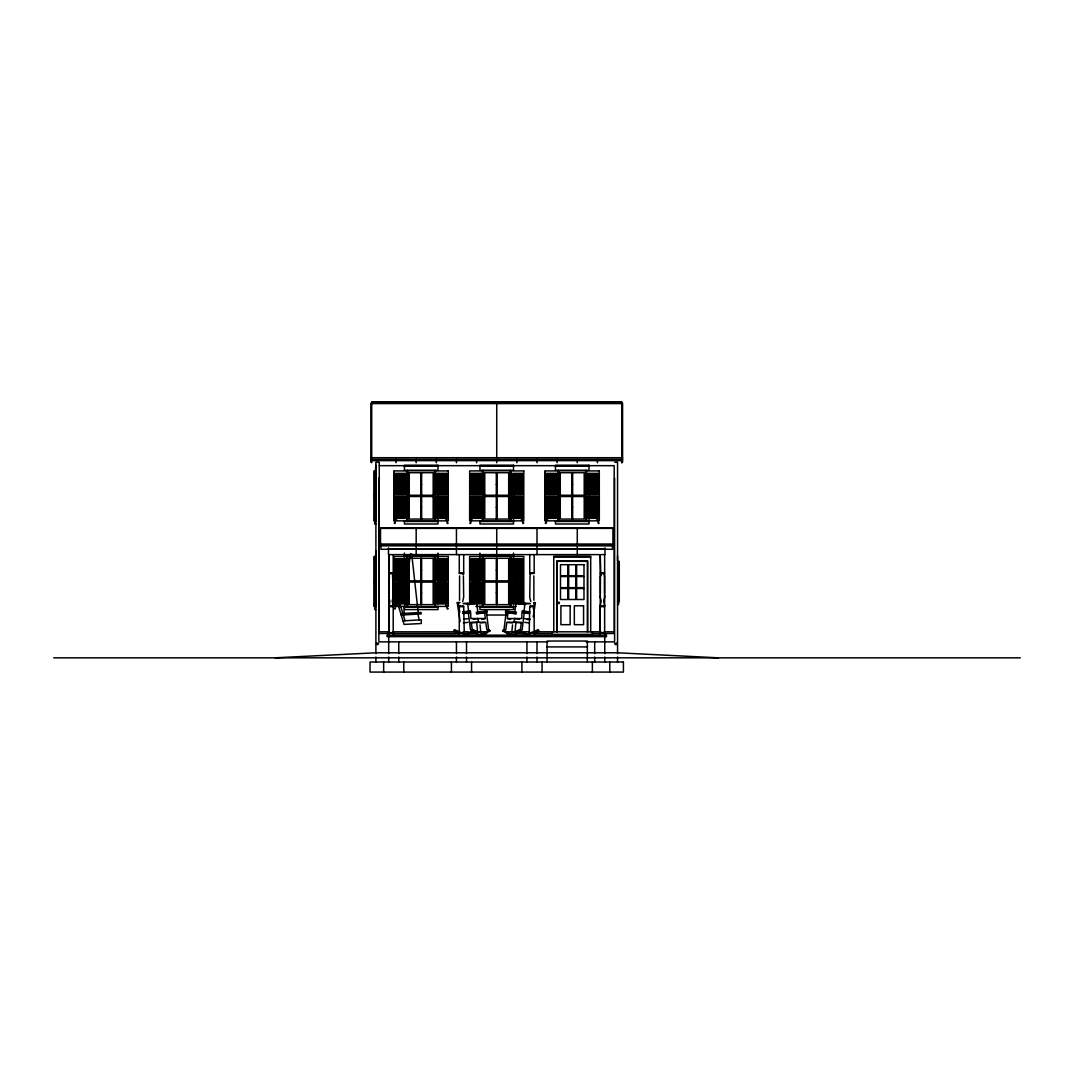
<?xml version="1.0" encoding="UTF-8"?>
<svg xmlns="http://www.w3.org/2000/svg" width="1074" height="1074" viewBox="0 0 1074 1074"><rect width="100%" height="100%" fill="white"/><g stroke="black" fill="none" stroke-linecap="round" stroke-linejoin="round"><path stroke-width="1.5" d="M374.692 605.494L374.678 609.186M374.692 519.91L374.678 523.602M374.692 521.32L375.9 521.481M374.692 606.904L375.739 607.065M618.745 601.87L617.55 602.031M516.5 612.207L505.599 611.2L505.545 612.663L507.935 612.73L507.29 618.517L521.83 618.517L521.897 612.663L523.709 612.663L523.776 611.2L521.951 611.2L529.522 612.032M393.205 632.653L393.836 635.164L393.836 633.069L388.17 633.069L388.801 632.653L388.157 633.485L388.694 632.653L388.17 635.164L388.707 632.653L393.299 632.653L393.205 635.164L393.205 554.614M599.628 633.485L600.151 632.653L599.614 635.164L600.138 632.653L604.756 632.653L604.649 635.164L604.649 554.614M388.788 596.849L389.419 573.717M600.245 596.849L600.379 594.634M511.774 632.438L512.567 624.893M514.929 632.331L515.896 623.148M403.77 613.442L410.349 553.822M506.123 612.73L503.961 629.834A2.792 1.396 90 0 0 503.29 629.888L502.659 630.921L507.438 633.606A49.672 24.836 -90 0 0 511.976 634.331L513.036 634.237M524.287 612.73L522.125 629.834A2.792 1.396 -90 0 0 521.454 629.888L520.823 630.921L525.602 633.606A49.672 24.836 90 0 0 530.14 634.331M445.75 519.91C448.086 517.265 445.791 525.696 448.261 523.051M445.75 605.494C448.086 602.85 445.791 611.281 448.261 608.636M521.266 519.91C523.736 517.265 521.44 525.696 523.776 523.051M596.782 519.91C599.117 517.265 596.822 525.696 599.292 523.051M393.191 597.117L392.211 600.984L393.124 605.642M604.662 597.117L603.669 600.984L604.595 605.642M517.99 602.474L516.178 602.474L514.674 612.207L505.599 611.2M519.037 602.689L518.89 603.682L530.516 603.682M523.763 612.207L525.119 603.36L526.153 603.682M533.348 608.958L534.342 602.474L535.389 602.689L533.214 616.852M529.75 606.327L529.133 635.164L529.657 632.653L535.711 631.888M529.133 635.164L529.657 632.653L529.75 635.164M521.185 631.888L513.788 634.331A49.672 24.836 -90 0 1 509.251 633.606L504.471 630.921L505.102 629.888A2.792 1.396 90 0 1 505.773 629.834L506.874 622.235L521.414 622.235L520.299 629.834A2.792 1.396 -90 0 0 519.641 629.888L518.997 630.921L523.79 633.606A49.672 24.836 90 0 0 528.327 634.331L529.375 634.237M459.444 633.902L453.859 630.988L454.329 629.673A4.148 2.067 90 0 1 454.745 629.713L459.551 631.995M459.578 575.892L459.551 600.285M530.059 575.892L529.75 597.117L530.744 601.561M600.406 576.107L601.145 575.677L600.447 574.375M600.312 605.642L601.239 600.984L600.245 597.117M393.071 594.634L393.191 596.849M604.528 594.634L604.662 596.849M600.379 593.412L600.406 576.335M374.907 521.481L374.853 523.937L375.9 523.991M374.907 607.065L374.853 609.522L375.9 609.576M393.124 605.843L388.788 606.273L388.801 635.164L388.707 632.653M604.595 605.843L600.245 606.273L600.232 635.164L600.138 632.653M393.071 593.412L392.56 573.503M533.066 631.995L537.873 629.713A4.148 2.067 -90 0 1 538.289 629.673L538.745 630.988L534.651 633.405M471.432 631.888L478.829 634.331A49.672 24.836 90 0 0 483.354 633.606L488.146 630.921L487.502 629.888A2.792 1.396 -90 0 0 486.844 629.834L485.743 622.235L471.204 622.235L472.305 629.834A2.792 1.396 90 0 1 472.976 629.888L473.607 630.921L471.795 630.921L467.015 633.606A49.672 24.836 -90 0 1 463.995 634.278M473.607 630.921L468.828 633.606A49.672 24.836 -90 0 1 464.29 634.331L463.23 634.237M486.495 612.73L488.657 629.834A2.792 1.396 -90 0 1 489.328 629.888L489.959 630.921L485.179 633.606A49.672 24.836 90 0 1 480.642 634.331M459.283 632.653L458.652 635.164L459.189 632.653L463.78 632.653L464.317 635.164L463.686 606.327M529.75 632.653L529.133 633.069L534.785 633.069L534.785 635.164L534.167 632.653M600.232 632.653L599.614 633.069L605.266 633.069L605.28 635.164L604.756 632.653M517.95 632.734L519.373 631.888M396.668 519.91C394.185 517.265 396.481 525.696 394.145 523.051M472.184 519.91C469.7 517.265 471.996 525.696 469.66 523.051M396.668 605.494C394.185 602.85 396.481 611.281 394.145 608.636M547.7 519.91C545.216 517.265 547.512 525.696 545.176 523.051M604.501 576.335L604.528 593.412M514.996 633.902L516.487 633.405M466.465 603.682L467.499 603.36L468.855 612.207M391.835 573.395L393.205 573.073L388.801 573.073L390.157 573.395M462.317 573.395L463.686 573.073L459.283 573.073L460.639 573.395M390.157 606.327L388.801 606.635L393.205 606.635L391.835 606.327M532.798 573.395L534.167 573.073L529.75 573.073L531.12 573.395M460.639 606.327L459.283 606.635L463.686 606.635L462.317 606.327M603.279 573.395L604.649 573.073L600.232 573.073L601.601 573.395M531.12 606.327L529.75 606.635L534.167 606.635L532.798 606.327M601.601 606.327L600.232 606.635L604.649 606.635L603.279 606.327M513.439 632.304L519.709 629.713A4.148 2.067 90 0 1 520.125 629.673L520.581 630.988M460.128 621.577L457.229 602.689L460.088 602.474M475.393 602.689L476.44 602.474L477.93 612.207L487.005 611.2L487.072 612.663L484.683 612.73L485.327 618.517L470.788 618.517L470.721 612.663L468.895 612.663L468.841 611.2L470.667 611.2L463.095 612.032M398.105 604.944L400.159 604.622M463.686 619.161L467.928 618.651M473.191 619.107L478.064 618.517L478.467 622.235L470.962 623.001M481.85 619.161L484.683 618.825M462.8 611.871L468.841 611.2M462.907 613.375L469.11 612.892L463.27 613.536M476.118 612.207L487.005 611.2M463.324 622.853L467.928 622.383M479.957 623.001L484.562 622.544M401.22 615.066L421.142 613.925L421.035 612.462L400.763 613.576M403.005 620.893L421.29 619.779L421.29 623.538L404.093 624.41L397.796 603.95L399.89 603.736L402.884 613.469M275.212 657.825L375.9 652.791L617.55 652.791L718.238 657.825M371.711 402.428L621.739 402.428M371.711 403.582L621.739 403.582M370.866 457.712L622.584 457.712M370.866 459.39L622.584 459.39M371.711 460.652L621.739 460.652L621.698 462.693M376.491 462.29L378.666 462.29M614.784 462.29L616.959 462.29M375.9 465.257L375.484 470.291M379.256 465.673L614.194 465.673L614.194 631.807L604.125 631.807M404.428 466.103L437.991 466.103M479.944 466.103L513.506 466.103M555.459 466.103L589.022 466.103M394.118 470.922L406.737 470.922L406.737 520.85L394.118 520.85L394.118 470.922L394.171 520.85M545.149 470.922L557.768 470.922L557.768 520.85L545.149 520.85L545.149 470.922L545.203 520.85M374.464 473.446L375.256 473.446M395.608 473.674L405.247 473.674M437.172 473.674L446.811 473.674M471.124 473.674L480.763 473.674M512.687 473.674L522.326 473.674M546.639 473.674L556.278 473.674M588.203 473.674L597.842 473.674M395.608 474.936L405.247 474.936M437.172 474.936L446.811 474.936M471.124 474.936L480.763 474.936M512.687 474.936L522.326 474.936M546.639 474.936L556.278 474.936M588.203 474.936L597.842 474.936M395.608 476.198L405.247 476.198M437.172 476.198L446.811 476.198M471.124 476.198L480.763 476.198M512.687 476.198L522.326 476.198M546.639 476.198L556.278 476.198M588.203 476.198L597.842 476.198M395.608 477.447L405.247 477.447M437.172 477.447L446.811 477.447M471.124 477.447L480.763 477.447M512.687 477.447L522.326 477.447M546.639 477.447L556.278 477.447M588.203 477.447L597.842 477.447M395.608 478.709L405.247 478.709M437.172 478.709L446.811 478.709M471.124 478.709L480.763 478.709M512.687 478.709L522.326 478.709M546.639 478.709L556.278 478.709M588.203 478.709L597.842 478.709M395.608 479.971L405.247 479.971M437.172 479.971L446.811 479.971M471.124 479.971L480.763 479.971M512.687 479.971L522.326 479.971M546.639 479.971L556.278 479.971M588.203 479.971L597.842 479.971M395.608 481.233L405.247 481.233M437.172 481.233L446.811 481.233M471.124 481.233L480.763 481.233M512.687 481.233L522.326 481.233M546.639 481.233L556.278 481.233M588.203 481.233L597.842 481.233M395.608 482.481L405.247 482.481M437.172 482.481L446.811 482.481M471.124 482.481L480.763 482.481M512.687 482.481L522.326 482.481M546.639 482.481L556.278 482.481M588.203 482.481L597.842 482.481M395.608 483.743L405.247 483.743M437.172 483.743L446.811 483.743M471.124 483.743L480.763 483.743M512.687 483.743L522.326 483.743M546.639 483.743L556.278 483.743M588.203 483.743L597.842 483.743M420.793 484.455L421.626 484.455M496.309 484.455L497.141 484.455M571.824 484.455L572.657 484.455M395.608 485.005L405.247 485.005M437.172 485.005L446.811 485.005M471.124 485.005L480.763 485.005M512.687 485.005L522.326 485.005M546.639 485.005L556.278 485.005M588.203 485.005L597.842 485.005M395.608 486.267L405.247 486.267M437.172 486.267L446.811 486.267M471.124 486.267L480.763 486.267M512.687 486.267L522.326 486.267M546.639 486.267L556.278 486.267M588.203 486.267L597.842 486.267M395.608 487.515L405.247 487.515M437.172 487.515L446.811 487.515M471.124 487.515L480.763 487.515M512.687 487.515L522.326 487.515M546.639 487.515L556.278 487.515M588.203 487.515L597.842 487.515M395.608 488.777L405.247 488.777M437.172 488.777L446.811 488.777M471.124 488.777L480.763 488.777M512.687 488.777L522.326 488.777M546.639 488.777L556.278 488.777M588.203 488.777L597.842 488.777M395.608 490.039L405.247 490.039M437.172 490.039L446.811 490.039M471.124 490.039L480.763 490.039M512.687 490.039L522.326 490.039M546.639 490.039L556.278 490.039M588.203 490.039L597.842 490.039M395.608 491.301L405.247 491.301M437.172 491.301L446.811 491.301M471.124 491.301L480.763 491.301M512.687 491.301L522.326 491.301M546.639 491.301L556.278 491.301M588.203 491.301L597.842 491.301M395.608 492.55L405.247 492.55M437.172 492.55L446.811 492.55M471.124 492.55L480.763 492.55M512.687 492.55L522.326 492.55M546.639 492.55L556.278 492.55M588.203 492.55L597.842 492.55M395.608 493.812L405.247 493.812M437.172 493.812L446.811 493.812M471.124 493.812L480.763 493.812M512.687 493.812L522.326 493.812M546.639 493.812L556.278 493.812M588.203 493.812L597.842 493.812M374.464 495.047L375.256 495.047M434.634 495.262L409.248 495.262L409.248 472.708L433.171 472.708L433.171 495.262M483.3 495.262L510.15 495.262M558.816 495.262L584.202 495.262L584.202 472.708L560.279 472.708L560.279 495.262M407.784 496.51L434.634 496.51M483.3 496.51L510.15 496.51M558.816 496.51L585.666 496.51M374.464 496.725L375.256 496.725M395.608 496.98L405.247 496.98M437.172 496.98L446.811 496.98M471.124 496.98L480.763 496.98M512.687 496.98L522.326 496.98M546.639 496.98L556.278 496.98M588.203 496.98L597.842 496.98M395.608 498.242L405.247 498.242M437.172 498.242L446.811 498.242M471.124 498.242L480.763 498.242M512.687 498.242L522.326 498.242M546.639 498.242L556.278 498.242M588.203 498.242L597.842 498.242M395.608 499.504L405.247 499.504M437.172 499.504L446.811 499.504M471.124 499.504L480.763 499.504M512.687 499.504L522.326 499.504M546.639 499.504L556.278 499.504M588.203 499.504L597.842 499.504M395.608 500.752L405.247 500.752M437.172 500.752L446.811 500.752M471.124 500.752L480.763 500.752M512.687 500.752L522.326 500.752M546.639 500.752L556.278 500.752M588.203 500.752L597.842 500.752M395.608 502.014L405.247 502.014M437.172 502.014L446.811 502.014M471.124 502.014L480.763 502.014M512.687 502.014L522.326 502.014M546.639 502.014L556.278 502.014M588.203 502.014L597.842 502.014M395.608 503.276L405.247 503.276M437.172 503.276L446.811 503.276M471.124 503.276L480.763 503.276M512.687 503.276L522.326 503.276M546.639 503.276L556.278 503.276M588.203 503.276L597.842 503.276M395.608 504.538L405.247 504.538M437.172 504.538L446.811 504.538M471.124 504.538L480.763 504.538M512.687 504.538L522.326 504.538M546.639 504.538L556.278 504.538M588.203 504.538L597.842 504.538M395.608 505.787L405.247 505.787M437.172 505.787L446.811 505.787M471.124 505.787L480.763 505.787M512.687 505.787L522.326 505.787M546.639 505.787L556.278 505.787M588.203 505.787L597.842 505.787M395.608 507.049L405.247 507.049M437.172 507.049L446.811 507.049M471.124 507.049L480.763 507.049M512.687 507.049L522.326 507.049M546.639 507.049L556.278 507.049M588.203 507.049L597.842 507.049M420.793 507.317L421.626 507.317M496.309 507.317L497.141 507.317M571.824 507.317L572.657 507.317M395.608 508.311L405.247 508.311M437.172 508.311L446.811 508.311M471.124 508.311L480.763 508.311M512.687 508.311L522.326 508.311M546.639 508.311L556.278 508.311M588.203 508.311L597.842 508.311M395.608 509.573L405.247 509.573M437.172 509.573L446.811 509.573M471.124 509.573L480.763 509.573M512.687 509.573L522.326 509.573M546.639 509.573L556.278 509.573M588.203 509.573L597.842 509.573M395.608 510.821L405.247 510.821M437.172 510.821L446.811 510.821M471.124 510.821L480.763 510.821M512.687 510.821L522.326 510.821M546.639 510.821L556.278 510.821M588.203 510.821L597.842 510.821M395.608 512.083L405.247 512.083M437.172 512.083L446.811 512.083M471.124 512.083L480.763 512.083M512.687 512.083L522.326 512.083M546.639 512.083L556.278 512.083M588.203 512.083L597.842 512.083M395.608 513.345L405.247 513.345M437.172 513.345L446.811 513.345M471.124 513.345L480.763 513.345M512.687 513.345L522.326 513.345M546.639 513.345L556.278 513.345M588.203 513.345L597.842 513.345M395.608 514.607L405.247 514.607M437.172 514.607L446.811 514.607M471.124 514.607L480.763 514.607M512.687 514.607L522.326 514.607M546.639 514.607L556.278 514.607M588.203 514.607L597.842 514.607M395.608 515.856L405.247 515.856M437.172 515.856L446.811 515.856M471.124 515.856L480.763 515.856M512.687 515.856L522.326 515.856M546.639 515.856L556.278 515.856M588.203 515.856L597.842 515.856M395.608 517.118L405.247 517.118M437.172 517.118L446.811 517.118M471.124 517.118L480.763 517.118M512.687 517.118L522.326 517.118M546.639 517.118L556.278 517.118M588.203 517.118L597.842 517.118M374.464 518.326L375.256 518.326M482.253 520.85L469.633 520.85L469.687 470.922L482.253 470.922L482.199 520.85M404.428 521.481L437.991 521.481M479.944 521.481L513.506 521.481M555.459 521.481L589.022 521.481M380.934 528.368L612.516 528.368M380.505 544.182L612.932 544.182M380.505 544.599L612.932 544.599M388.479 549.109L604.957 549.109M375.9 550.841L375.9 555.876M404.428 555.876L437.991 555.876M479.944 555.876L513.506 555.876M617.55 555.876L617.55 560.91M394.118 556.507L406.737 556.507L406.737 606.434L394.118 606.434L394.118 556.507L394.171 606.434M553.781 557.138L590.7 557.138M374.464 559.03L375.256 559.03M395.608 559.259L405.247 559.259M437.172 559.259L446.811 559.259M471.124 559.259L480.763 559.259M512.687 559.259L522.326 559.259M395.608 560.521L405.247 560.521M437.172 560.521L446.811 560.521M471.124 560.521L480.763 560.521M512.687 560.521L522.326 560.521M395.608 561.783L405.247 561.783M437.172 561.783L446.811 561.783M471.124 561.783L480.763 561.783M512.687 561.783L522.326 561.783M395.608 563.031L405.247 563.031M437.172 563.031L446.811 563.031M471.124 563.031L480.763 563.031M512.687 563.031L522.326 563.031M618.221 564.065L619.174 564.065L619.174 580.631L618.221 580.631M395.608 564.293L405.247 564.293M437.172 564.293L446.811 564.293M471.124 564.293L480.763 564.293M512.687 564.293L522.326 564.293M395.608 565.555L405.247 565.555M437.172 565.555L446.811 565.555M471.124 565.555L480.763 565.555M512.687 565.555L522.326 565.555M395.608 566.817L405.247 566.817M437.172 566.817L446.811 566.817M471.124 566.817L480.763 566.817M512.687 566.817L522.326 566.817M395.608 568.065L405.247 568.065M437.172 568.065L446.811 568.065M471.124 568.065L480.763 568.065M512.687 568.065L522.326 568.065M395.608 569.327L405.247 569.327M437.172 569.327L446.811 569.327M471.124 569.327L480.763 569.327M512.687 569.327L522.326 569.327M420.793 570.039L421.626 570.039M496.309 570.039L497.141 570.039M395.608 570.589L405.247 570.589M437.172 570.589L446.811 570.589M471.124 570.589L480.763 570.589M512.687 570.589L522.326 570.589M395.608 571.851L405.247 571.851M437.172 571.851L446.811 571.851M471.124 571.851L480.763 571.851M512.687 571.851L522.326 571.851M395.608 573.1L405.247 573.1M437.172 573.1L446.811 573.1M471.124 573.1L480.763 573.1M512.687 573.1L522.326 573.1M389.647 573.503L392.359 573.503M459.914 573.503L463.055 573.503M530.381 573.503L533.536 573.503M601.078 573.503L603.803 573.503M395.608 574.362L405.247 574.362M437.172 574.362L446.811 574.362M471.124 574.362L480.763 574.362M512.687 574.362L522.326 574.362M395.608 575.624L405.247 575.624M437.172 575.624L446.811 575.624M471.124 575.624L480.763 575.624M512.687 575.624L522.326 575.624M395.608 576.886L405.247 576.886M437.172 576.886L446.811 576.886M471.124 576.886L480.763 576.886M512.687 576.886L522.326 576.886M395.608 578.134L405.247 578.134M437.172 578.134L446.811 578.134M471.124 578.134L480.763 578.134M512.687 578.134L522.326 578.134M395.608 579.396L405.247 579.396M437.172 579.396L446.811 579.396M471.124 579.396L480.763 579.396M512.687 579.396L522.326 579.396M374.464 580.631L375.256 580.631M483.3 580.846L510.15 580.846M407.784 582.095L434.634 582.095M483.3 582.095L510.15 582.095M374.464 582.309L375.256 582.309M618.221 582.309L619.174 582.309L619.174 598.876L618.221 598.876M395.608 582.564L405.247 582.564M437.172 582.564L446.811 582.564M471.124 582.564L480.763 582.564M512.687 582.564L522.326 582.564M395.608 583.826L405.247 583.826M437.172 583.826L446.811 583.826M471.124 583.826L480.763 583.826M512.687 583.826L522.326 583.826M395.608 585.088L405.247 585.088M437.172 585.088L446.811 585.088M471.124 585.088L480.763 585.088M512.687 585.088L522.326 585.088M395.608 586.337L405.247 586.337M437.172 586.337L446.811 586.337M471.124 586.337L480.763 586.337M512.687 586.337L522.326 586.337M395.608 587.599L405.247 587.599M437.172 587.599L446.811 587.599M471.124 587.599L480.763 587.599M512.687 587.599L522.326 587.599M395.608 588.861L405.247 588.861M437.172 588.861L446.811 588.861M471.124 588.861L480.763 588.861M512.687 588.861L522.326 588.861M395.608 590.123L405.247 590.123M437.172 590.123L446.811 590.123M471.124 590.123L480.763 590.123M512.687 590.123L522.326 590.123M395.608 591.371L405.247 591.371M437.172 591.371L446.811 591.371M471.124 591.371L480.763 591.371M512.687 591.371L522.326 591.371M395.608 592.633L405.247 592.633M437.172 592.633L446.811 592.633M471.124 592.633L480.763 592.633M512.687 592.633L522.326 592.633M420.793 592.902L421.626 592.902M496.309 592.902L497.141 592.902M395.608 593.895L405.247 593.895M437.172 593.895L446.811 593.895M471.124 593.895L480.763 593.895M512.687 593.895L522.326 593.895M395.608 595.157L405.247 595.157M437.172 595.157L446.811 595.157M471.124 595.157L480.763 595.157M512.687 595.157L522.326 595.157M395.608 596.406L405.247 596.406M437.172 596.406L446.811 596.406M471.124 596.406L480.763 596.406M512.687 596.406L522.326 596.406M395.608 597.668L405.247 597.668M437.172 597.668L446.811 597.668M471.124 597.668L480.763 597.668M512.687 597.668L522.326 597.668M395.608 598.93L405.247 598.93M437.172 598.93L446.811 598.93M471.124 598.93L480.763 598.93M512.687 598.93L522.326 598.93M395.608 600.191L405.247 600.191M437.172 600.191L446.811 600.191M471.124 600.191L480.763 600.191M512.687 600.191L522.326 600.191M395.608 601.44L405.247 601.44M437.172 601.44L446.811 601.44M471.124 601.44L480.763 601.44M512.687 601.44L522.326 601.44M474.627 602.474L476.44 602.474M395.608 602.702L405.247 602.702M437.172 602.702L446.811 602.702M457.229 602.689L459.041 602.689M471.124 602.702L480.763 602.702M512.687 602.702L522.326 602.702M533.577 602.689L535.389 602.689M463.136 603.36L474.762 603.36M517.856 603.36L529.482 603.36M463.552 603.682L473.728 603.682L473.58 602.689M374.464 603.91L375.256 603.91M617.55 604.541L618.597 604.487L618.772 599.842M459.806 606.206L463.163 606.206M530.288 606.206L533.644 606.206M475.916 606.434L482.253 606.434M515.95 606.434L511.197 606.434L511.237 556.507L523.803 556.507L523.803 604.769M404.428 607.065L437.991 607.065M479.944 607.065L513.506 607.065M486.683 615.026L506.445 615.026M527.213 619.51L530.234 619.51M453.859 630.988L455.685 630.988M488.146 630.921L489.959 630.921M502.659 630.921L504.471 630.921M518.997 630.921L520.823 630.921M536.933 630.988L538.745 630.988M389.325 631.807L379.256 631.807L379.256 462.317M392.681 631.807L459.806 631.807M463.163 631.807L468.197 631.807M474.909 631.807L484.978 631.807M506.794 631.807L518.541 631.807M523.575 631.807L528.609 631.807M537 631.807L600.769 631.807M379.256 633.485L387.647 633.485M394.359 633.485L459.806 633.485M464.841 633.485L476.588 633.485M481.622 633.485L486.656 633.485M506.794 633.485L510.15 633.485M515.184 633.485L526.931 633.485M533.644 633.485L552.103 633.485M592.378 633.485L599.091 633.485M605.803 633.485L614.194 633.485M379.095 641.876L547.807 641.876M586.31 641.876L614.355 641.876M547.069 646.91L587.344 646.91M53.7 657.825L1020.3 657.825M389.312 606.098L389.781 600.984L388.788 597.117M403.354 613.415L404.2 613.455M600.769 573.503L600.232 554.614L600.245 633.485M389.312 573.503L388.801 554.614L388.788 633.579M524.689 622.383L529.294 622.853M521.655 623.001L514.151 622.235L514.553 618.517L519.427 619.107M508.056 622.544L512.66 623.001M523.776 611.2L529.818 611.871M529.71 613.375L523.508 612.892L529.348 613.536M524.689 618.651L530.341 619.336M507.935 618.825L510.754 619.161M516.178 602.474L517.225 602.689M479.179 632.304L472.909 629.713A4.148 2.067 -90 0 0 472.493 629.673M476.131 633.405L477.621 633.902M604.031 573.717L604.501 576.107M473.245 631.888L474.668 632.734M456.893 631.888L458.316 632.734M463.686 632.653L464.317 633.069L458.652 633.069L459.189 632.653L459.283 635.164L459.283 606.327M534.785 633.069L534.261 632.653L534.167 635.164L534.167 606.327M393.285 632.653L393.822 633.485M533.872 575.892L533.885 600.285M463.391 575.892L463.686 597.117L462.693 601.561M403.314 614.919L405.073 620.772M471.795 630.921L471.164 629.888A2.792 1.396 90 0 0 470.493 629.834L468.331 612.73M417.92 614.153L419.196 619.913M458.276 602.474L459.766 612.207M411.704 553.835L418.202 612.73M480.051 624.893L480.843 632.438M476.722 623.148L477.688 632.331M622.584 403.166L622.584 462.317M621.739 457.712L621.739 401.918L371.711 401.918L371.711 457.712M621.739 459.39L621.739 462.746M618.637 564.065L618.637 580.631M618.637 582.309L618.637 598.876M618.557 561.541L618.557 601.4M617.55 462.317L617.55 653.623M617.55 656.979L617.55 662.014M614.61 478.078L614.61 640.883M612.516 544.424L612.516 549.27L380.934 549.27L380.934 544.424M609.79 662.014L609.79 672.082M604.957 547.915L604.957 554.614L388.479 554.614L388.479 547.915M604.756 636.64L604.756 653.623M604.756 656.979L604.756 662.014M600.876 573.503L600.769 574.617M597.413 459.39L597.413 462.746M594.687 641.876L594.687 653.623M594.687 656.979L594.687 662.014M592.378 631.807L592.378 634.331L552.103 634.331L552.103 631.821M592.378 662.014L592.378 672.082M590.7 631.807L590.7 556.292L553.781 556.292L553.781 631.807M589.022 473.594L589.022 523.991L555.459 523.991L555.459 520.635M587.76 631.807L587.76 560.91L556.721 560.91L556.721 631.807M587.344 631.807L587.344 561.326L557.138 561.326L557.138 631.807M587.344 662.014L587.344 641.044L547.069 641.044L547.069 662.014M586.082 470.291L586.082 521.481M584.202 496.51L584.202 519.064L560.279 519.064L560.279 496.51M577.275 459.39L577.275 462.746M577.275 527.925L577.275 554.614M572.657 472.708L572.657 495.262M572.657 496.51L572.657 519.064M571.824 472.708L571.824 495.262M571.824 496.51L571.824 519.064M558.399 470.291L558.399 521.481M557.715 470.922L557.715 520.85M557.138 459.39L557.138 462.746M542.034 662.014L542.034 672.082M537 459.39L537 462.746M537 527.925L537 554.614M537 641.876L537 653.623M537 656.979L537 662.014M534.167 554.614L534.167 573.395M529.75 554.614L529.75 573.395M526.931 641.876L526.931 653.623M526.931 656.979L526.931 662.014M521.897 662.014L521.897 672.082M516.862 459.39L516.862 462.746M513.506 473.594L513.506 523.991L479.944 523.991L479.944 520.635M513.506 553.083L513.506 603.763M513.506 606.219L513.506 609.576L479.944 609.576L479.944 606.219M510.566 470.291L510.566 521.481M510.566 555.876L510.566 607.065M508.687 495.262L508.687 472.708L484.763 472.708L484.763 495.262M508.687 496.51L508.687 519.064L484.763 519.064L484.763 496.51M508.687 580.846L508.687 558.292L484.763 558.292L484.763 580.846M508.687 582.095L508.687 604.649L484.763 604.649L484.763 582.095M497.141 472.708L497.141 495.262M497.141 496.51L497.141 519.064M497.141 558.292L497.141 580.846M497.141 582.095L497.141 604.649M496.725 403.582L496.725 462.746M496.725 527.925L496.725 554.614M496.309 472.708L496.309 495.262M496.309 496.51L496.309 519.064M496.309 558.292L496.309 580.846M496.309 582.095L496.309 604.649M482.884 470.291L482.884 521.481M482.884 555.876L482.884 607.065M482.199 606.434L482.253 556.507L469.633 556.507L469.633 604.769M479.944 553.083L479.944 557.554M476.588 459.39L476.588 462.746M471.553 662.014L471.553 672.082M466.519 641.876L466.519 653.623M466.519 656.979L466.519 662.014M463.686 554.614L463.686 573.395M459.283 554.614L459.283 573.395M456.45 459.39L456.45 462.746M456.45 527.925L456.45 554.614M456.45 641.876L456.45 653.623M456.45 656.979L456.45 662.014M451.416 662.014L451.416 672.082M437.991 473.594L437.991 523.991L404.428 523.991L404.428 520.635M437.991 553.083L437.991 603.763M437.991 606.219L437.991 609.576L404.428 609.576L404.428 606.219M436.312 459.39L436.312 462.746M435.051 470.291L435.051 521.481M435.051 555.876L435.051 607.065M433.171 496.51L433.171 519.064L409.248 519.064L409.248 496.51M433.171 582.095L433.171 604.649L409.248 604.649L409.248 582.095M421.626 472.708L421.626 495.262M421.626 496.51L421.626 519.064M421.626 558.292L421.626 580.846M421.626 582.095L421.626 604.649M420.793 472.708L420.793 495.262M420.793 496.51L420.793 519.064M420.793 558.292L420.793 580.846M420.793 582.095L420.793 604.649M416.175 459.39L416.175 462.746M416.175 527.925L416.175 554.614M407.368 470.291L407.368 521.481M407.368 555.876L407.368 607.065M406.684 470.922L406.684 520.85M406.684 556.507L406.684 606.434M404.428 553.083L404.428 557.554M403.797 662.014L403.797 672.082M398.763 641.876L398.763 653.623M398.763 656.979L398.763 662.014M396.038 459.39L396.038 462.746M392.668 573.771L392.681 574.617M388.694 636.64L388.694 653.623M388.694 656.979L388.694 662.014M383.66 662.014L383.66 672.082M378.84 478.078L378.84 640.883M375.9 462.317L375.9 653.623M375.9 656.979L375.9 662.014M375.242 470.922L375.242 520.85M375.242 556.507L375.242 606.434M375.027 470.922L375.027 520.85M375.027 556.507L375.027 606.434M374.893 470.922L374.893 520.85M374.893 556.507L374.893 606.434M374.41 470.922L374.41 520.85M374.41 556.507L374.41 606.434M371.711 459.39L371.711 462.746M370.866 403.166L370.866 462.33M558.01 602.648C559.03 605.857 560.494 600.393 558.01 602.648M376.491 643.393C377.041 647.085 380.72 641.594 376.491 643.393M614.784 643.393C615.335 647.085 619.013 641.594 614.784 643.393M463.485 574.375L463.163 573.771L463.485 574.375M530.288 573.771L530.288 574.617L530.288 573.771M483.636 612.892L476.346 613.697L485.448 612.892L483.636 612.892M437.991 465.257L404.428 465.257L404.428 470.291L437.991 470.291L437.991 465.257M513.506 465.257L479.944 465.257L479.944 470.291L513.506 470.291L513.506 465.257M589.022 465.257L555.459 465.257L555.459 470.291L589.022 470.291L589.022 465.257M434.634 470.707L407.784 470.707L407.784 521.051L434.634 521.051L434.634 470.707M510.15 470.707L483.3 470.707L483.3 521.051L510.15 521.051L510.15 470.707M585.666 470.707L558.816 470.707L558.816 521.051L585.666 521.051L585.666 470.707M375.725 470.922L374.182 470.922L374.182 520.85L375.725 520.85L375.725 470.922M448.288 470.922L435.682 470.922L435.722 520.85L448.288 520.85L448.261 470.922M523.803 470.922L511.197 470.922L511.197 520.85L523.803 520.85L523.803 470.922M599.319 470.922L586.713 470.922L586.713 520.85L599.319 520.85L599.292 470.922M405.22 473.446L395.581 473.446L395.581 495.047L405.22 495.047L405.22 473.446M446.824 473.446L437.185 473.446L437.185 495.047L446.824 495.047L446.824 473.446M480.736 473.446L471.097 473.446L471.097 495.047L480.736 495.047L480.736 473.446M522.34 473.446L512.701 473.446L512.701 495.047L522.34 495.047L522.34 473.446M556.251 473.446L546.612 473.446L546.612 495.047L556.251 495.047L556.251 473.446M597.856 473.446L588.216 473.446L588.216 495.047L597.856 495.047L597.856 473.446M405.22 496.725L395.581 496.725L395.581 518.326L405.22 518.326L405.22 496.725M446.824 496.725L437.185 496.725L437.185 518.326L446.824 518.326L446.824 496.725M480.736 496.725L471.097 496.725L471.097 518.326L480.736 518.326L480.736 496.725M522.34 496.725L512.701 496.725L512.701 518.326L522.34 518.326L522.34 496.725M556.251 496.725L546.612 496.725L546.612 518.326L556.251 518.326L556.251 496.725M597.856 496.725L588.216 496.725L588.216 518.326L597.856 518.326L597.856 496.725M612.932 527.925L380.505 527.925L380.505 545.861L612.932 545.861L612.932 527.925M434.634 556.292L407.784 556.292L407.784 606.635L434.634 606.635L434.634 556.292M510.15 556.292L483.3 556.292L483.3 606.635L510.15 606.635L510.15 556.292M375.725 556.507L374.182 556.507L374.182 606.434L375.725 606.434L375.725 556.507M448.288 556.507L435.682 556.507L435.682 606.434L448.288 606.434L448.261 556.507M433.171 558.292L409.248 558.292L409.248 580.846L433.171 580.846L433.171 558.292M405.22 559.03L395.581 559.03L395.581 580.631L405.22 580.631L405.22 559.03M446.824 559.03L437.185 559.03L437.185 580.631L446.824 580.631L446.824 559.03M480.736 559.03L471.097 559.03L471.097 580.631L480.736 580.631L480.736 559.03M522.34 559.03L512.701 559.03L512.701 580.631L522.34 580.631L522.34 559.03M619.268 561.541L617.725 561.541L617.725 601.4L619.268 601.4L619.268 561.541M567.837 564.682L560.494 564.682L560.494 575.704L567.837 575.704L567.837 564.682M575.812 564.682L568.67 564.682L568.67 575.704L575.812 575.704L575.812 564.682M583.988 564.682L576.644 564.682L576.644 575.704L583.988 575.704L583.988 564.682M567.837 576.537L560.494 576.537L560.494 587.653L567.837 587.653L567.837 576.537M575.812 576.537L568.67 576.537L568.67 587.653L575.812 587.653L575.812 576.537M583.988 576.537L576.644 576.537L576.644 587.653L583.988 587.653L583.988 576.537M405.22 582.309L395.581 582.309L395.581 603.91L405.22 603.91L405.22 582.309M446.824 582.309L437.185 582.309L437.185 603.91L446.824 603.91L446.824 582.309M480.736 582.309L471.097 582.309L471.097 603.91L480.736 603.91L480.736 582.309M522.34 582.309L512.701 582.309L512.701 603.91L522.34 603.91L522.34 582.309M567.837 588.498L560.494 588.498L560.494 599.507L567.837 599.507L567.837 588.498M575.812 588.498L568.67 588.498L568.67 599.507L575.812 599.507L575.812 588.498M583.988 588.498L576.644 588.498L576.644 599.507L583.988 599.507L583.988 588.498M570.146 605.803L560.91 605.803L560.91 624.679L570.146 624.679L570.146 605.803M583.571 605.803L574.335 605.803L574.335 624.679L583.571 624.679L583.571 605.803M508.982 612.892L507.156 612.892L516.272 613.697L508.982 612.892M606.434 635.164L387.016 635.164L387.016 636.64L606.434 636.64L606.434 635.164M623.417 662.014L370.033 662.014L370.033 672.082L623.417 672.082L623.417 662.014"/></g></svg>
